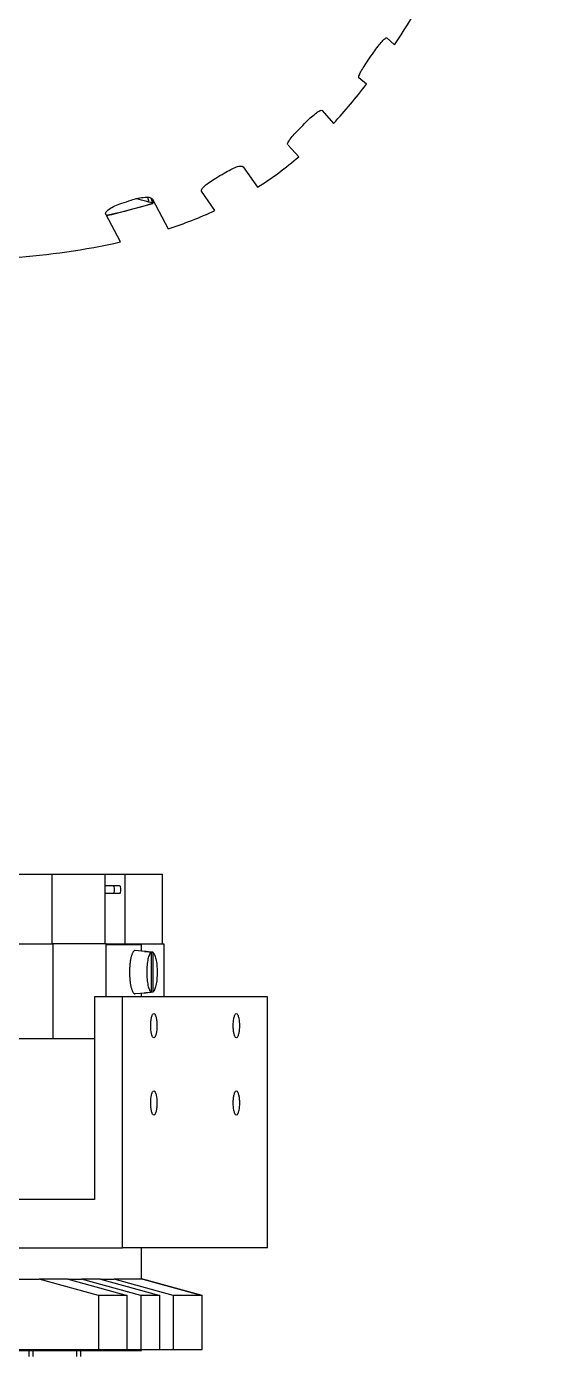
# Model space of a CAD drawing. Header units: millimetres. Extents: x 0 to 841, y 0 to 594.
# Drawn here: x 107.3 to 134, y 225.7 to 294.2 of the extents above; entities that cross this region are included whole.
import ezdxf

# ---------------------------------------------------------------- set-up
doc = ezdxf.new("R2010")
doc.units = ezdxf.units.MM
doc.header["$LTSCALE"] = 46.255
doc.layers.get('0').update_dxf_attribs({"linetype": 'CONTINUOUS'})
doc.layers.add('AXIS', color=7, linetype='CONTINUOUS')

msp = doc.modelspace()

# ---------------------------------------------------------------- linework, layer by layer
at = {"color": 7, "linetype": 'CONTINUOUS'}
for p, q in [((125.957, 293.659), (126.365, 293.304)), ((124.908, 291.259), (124.515, 291.6)), ((122.611, 289.9), (123.208, 289.237)), ((121.405, 287.503), (120.853, 288.116)), ((118.531, 286.995), (119.278, 285.929)), ((113.577, 285.412), (113.652, 285.166)), ((113.751, 285.376), (113.83, 285.124)), ((113.864, 285.103), (113.786, 285.351)), ((113.83, 285.319), (114.649, 283.779)), ((117.069, 284.725), (116.373, 285.719)), ((113.864, 285.103), (113.863, 285.108)), ((112.178, 283.1), (111.417, 284.532)), ((106.709, 250.374), (108.641, 250.374)), ((108.641, 250.374), (111.384, 250.374)), ((108.641, 246.774), (108.641, 250.374)), ((111.384, 250.375), (114.361, 250.375)), ((111.384, 246.774), (111.384, 250.374)), ((112.429, 246.775), (112.429, 250.375)), ((114.361, 246.775), (114.361, 250.375)), ((112.144, 249.775), (111.384, 249.775)), ((112.144, 249.375), (111.384, 249.375)), ((106.648, 246.774), (108.676, 246.774)), ((111.446, 246.774), (108.676, 246.774)), ((108.676, 246.774), (108.676, 241.874)), ((111.446, 246.775), (114.422, 246.775)), ((111.446, 244.037), (111.446, 246.774)), ((113.274, 246.725), (111.446, 246.725)), ((112.394, 246.775), (112.394, 246.725)), ((112.939, 246.43), (112.946, 246.43)), ((113.477, 246.382), (112.946, 246.43)), ((113.274, 246.4), (113.274, 246.725)), ((113.477, 246.382), (113.274, 246.401)), ((113.77, 246.341), (113.432, 246.372)), ((113.47, 246.382), (113.477, 246.382)), ((113.509, 246.365), (113.509, 246.372)), ((113.77, 246.348), (113.509, 246.372)), ((113.509, 246.372), (113.77, 246.348)), ((113.847, 246.341), (113.77, 246.348)), ((113.77, 246.348), (113.847, 246.341)), ((113.77, 246.341), (113.77, 244.27)), ((113.847, 246.341), (113.847, 244.27)), ((113.848, 246.341), (113.847, 246.341)), ((114.422, 246.775), (114.422, 244.037)), ((112.946, 244.181), (112.939, 244.18)), ((113.477, 244.229), (112.946, 244.181)), ((113.274, 244.037), (113.274, 244.21)), ((113.432, 244.239), (113.77, 244.27)), ((113.477, 244.229), (113.47, 244.228)), ((113.77, 244.263), (113.509, 244.239)), ((113.509, 244.239), (113.509, 244.246)), ((113.847, 244.27), (113.77, 244.263)), ((112.288, 244.037), (110.839, 244.037)), ((110.839, 244.037), (110.839, 233.537)), ((119.794, 244.038), (112.288, 244.037)), ((112.288, 231.037), (112.288, 244.037)), ((119.794, 231.038), (119.794, 244.038)), ((106.648, 241.874), (108.676, 241.874)), ((108.676, 241.874), (110.839, 241.874)), ((110.839, 233.537), (105.768, 233.537)), ((105.768, 231.037), (112.288, 231.037)), ((119.794, 231.038), (112.288, 231.037)), ((113.274, 229.425), (113.274, 231.038)), ((106.842, 229.424), (107.98, 229.424)), ((109.468, 229.424), (107.98, 229.424)), ((111.044, 228.574), (107.98, 229.424)), ((109.468, 229.424), (110.167, 229.424)), ((109.468, 229.424), (112.532, 228.574)), ((111.15, 229.425), (110.167, 229.424)), ((113.231, 228.574), (110.167, 229.424)), ((111.15, 229.425), (111.849, 229.425)), ((111.15, 229.425), (114.214, 228.575)), ((113.337, 229.425), (111.849, 229.425)), ((114.913, 228.575), (111.849, 229.425)), ((113.337, 229.425), (116.401, 228.575)), ((116.401, 228.575), (113.337, 229.425)), ((112.532, 228.574), (111.044, 228.574)), ((111.044, 228.574), (111.044, 225.774)), ((112.532, 225.774), (112.532, 228.574)), ((114.214, 228.575), (113.231, 228.574)), ((113.231, 228.574), (113.231, 225.774)), ((114.214, 225.775), (114.214, 228.575)), ((116.401, 228.575), (114.913, 228.575)), ((114.913, 228.575), (114.913, 225.775)), ((116.401, 225.775), (116.401, 228.575)), ((105.768, 225.724), (113.274, 225.725)), ((106.842, 225.774), (111.044, 225.774)), ((107.458, 225.424), (107.458, 225.724)), ((107.652, 225.724), (107.652, 225.424)), ((109.916, 225.425), (109.916, 225.725)), ((110.11, 225.725), (110.11, 225.425)), ((111.044, 225.774), (112.532, 225.774)), ((112.532, 225.774), (113.231, 225.774)), ((113.231, 225.774), (114.214, 225.775)), ((113.274, 225.725), (113.274, 225.774)), ((114.214, 225.775), (114.913, 225.775)), ((114.913, 225.775), (116.401, 225.775))]:
    msp.add_line(p, q, dxfattribs=at)
msp.add_lwpolyline([(111.447, 284.475), (111.725, 284.525), (113.859, 285.094)], dxfattribs=at)
for centre, radius, start, end in [((94.461, 314.113), 37.409, 324.71649, 325.48665), ((106.126, 304.554), 21.858, 314.47874, 315.79136), ((108.981, 302.08), 19.154, 302.51941, 310.44181), ((107.779, 302.521), 18.626, 300.07941, 301.62154), ((104.55, 309.123), 25.226, 287.76714, 288.91913), ((105.197, 313.792), 29.971, 282.02933, 282.3814), ((113.47, 246.309), 0.0741, 79.77502, 84.80613)]:
    msp.add_arc(centre, radius, start, end, dxfattribs=at)
for points, knots in [([(125.286, 292.917), (125.359, 293.023), (125.498, 293.215), (125.69, 293.454), (125.834, 293.6), (125.913, 293.66), (125.949, 293.666), (125.957, 293.659)], [0, 0, 0, 0, 0.377459, 0.697234, 0.911223, 0.969847, 1, 1, 1, 1]), ([(124.515, 291.6), (124.506, 291.608), (124.505, 291.646), (124.536, 291.745), (124.63, 291.934), (124.791, 292.201), (124.924, 292.4), (124.999, 292.505)], [0, 0, 0, 0, 0.032334, 0.094186, 0.310852, 0.627728, 1, 1, 1, 1]), ([(121.794, 289.313), (121.883, 289.405), (122.05, 289.569), (122.3, 289.77), (122.457, 289.884), (122.589, 289.924), (122.611, 289.9)], [0, 0, 0, 0, 0.373889, 0.690317, 0.903948, 1, 1, 1, 1]), ([(120.839, 288.132), (120.816, 288.157), (120.866, 288.287), (120.98, 288.449), (121.185, 288.698), (121.349, 288.868), (121.441, 288.958)], [0, 0, 0, 0, 0.098586, 0.313978, 0.628971, 1, 1, 1, 1]), ([(117.545, 286.66), (117.656, 286.728), (117.864, 286.846), (118.161, 286.973), (118.368, 287.038), (118.508, 287.028), (118.531, 286.995)], [0, 0, 0, 0, 0.363319, 0.672235, 0.887583, 1, 1, 1, 1]), ([(116.373, 285.719), (116.352, 285.749), (116.384, 285.83), (116.45, 285.911), (116.581, 286.042), (116.803, 286.21), (117.004, 286.338), (117.115, 286.403)], [0, 0, 0, 0, 0.104256, 0.196428, 0.317128, 0.630063, 1, 1, 1, 1]), ([(112.729, 285.26), (112.963, 285.34), (113.294, 285.419), (113.666, 285.42), (113.807, 285.363), (113.83, 285.319)], [0, 0, 0, 0, 0.650358, 0.869865, 1, 1, 1, 1]), ([(113.652, 285.166), (113.614, 285.175), (113.4, 285.226), (113.187, 285.283), (113.013, 285.336)], [0, 0, 0, 0, 0.177276, 1, 1, 1, 1]), ([(111.417, 284.532), (111.398, 284.568), (111.427, 284.653), (111.506, 284.732), (111.652, 284.846), (111.902, 284.975), (112.124, 285.061), (112.247, 285.1)], [0, 0, 0, 0, 0.114281, 0.205919, 0.324975, 0.634103, 1, 1, 1, 1]), ([(113.83, 285.124), (113.82, 285.126), (113.761, 285.141), (113.701, 285.155), (113.652, 285.166)], [0, 0, 0, 0, 0.169921, 1, 1, 1, 1]), ([(113.861, 285.108), (113.86, 285.109), (113.851, 285.117), (113.839, 285.121), (113.83, 285.124)], [0, 0, 0, 0, 0.175078, 1, 1, 1, 1]), ([(113.859, 285.094), (113.861, 285.095), (113.864, 285.097), (113.864, 285.101), (113.864, 285.103)], [0, 0, 0, 0, 0.515665, 1, 1, 1, 1]), ([(111.806, 249.775), (111.815, 249.775), (111.833, 249.754), (111.852, 249.687), (111.863, 249.575), (111.852, 249.463), (111.833, 249.397), (111.815, 249.375), (111.806, 249.375)], [0, 0, 0, 0, 0.058448, 0.167252, 0.500003, 0.832752, 0.941553, 1, 1, 1, 1]), ([(112.144, 249.375), (112.153, 249.375), (112.171, 249.397), (112.19, 249.463), (112.201, 249.575), (112.19, 249.687), (112.171, 249.754), (112.153, 249.775), (112.144, 249.775)], [0, 0, 0, 0, 0.058452, 0.167229, 0.499997, 0.832767, 0.941546, 1, 1, 1, 1]), ([(112.939, 246.43), (112.929, 246.43), (112.909, 246.426), (112.88, 246.409), (112.852, 246.381), (112.826, 246.343), (112.8, 246.295), (112.766, 246.215), (112.729, 246.092), (112.694, 245.923), (112.668, 245.731), (112.652, 245.522), (112.646, 245.305), (112.652, 245.088), (112.668, 244.88), (112.694, 244.687), (112.729, 244.518), (112.766, 244.396), (112.8, 244.315), (112.826, 244.268), (112.852, 244.23), (112.88, 244.202), (112.909, 244.184), (112.929, 244.18), (112.939, 244.18)], [0, 0, 0, 0, 0.011999, 0.02546, 0.041394, 0.060358, 0.082588, 0.108128, 0.168733, 0.240732, 0.321847, 0.409301, 0.5, 0.590699, 0.678153, 0.759268, 0.831267, 0.891872, 0.917412, 0.939642, 0.958606, 0.97454, 0.988001, 1, 1, 1, 1]), ([(113.432, 246.372), (113.435, 246.373), (113.447, 246.379), (113.461, 246.382), (113.47, 246.382)], [0, 0, 0, 0, 0.26448, 1, 1, 1, 1]), ([(113.477, 246.382), (113.48, 246.382), (113.491, 246.38), (113.502, 246.376), (113.509, 246.372)], [0, 0, 0, 0, 0.240721, 1, 1, 1, 1]), ([(113.509, 246.372), (113.507, 246.373), (113.499, 246.377), (113.49, 246.38), (113.484, 246.381)], [0, 0, 0, 0, 0.261106, 1, 1, 1, 1]), ([(113.77, 246.341), (113.751, 246.33), (113.726, 246.305), (113.699, 246.263), (113.668, 246.204), (113.634, 246.113), (113.601, 245.984), (113.573, 245.834), (113.546, 245.606), (113.532, 245.305), (113.546, 245.005), (113.573, 244.777), (113.601, 244.627), (113.634, 244.498), (113.668, 244.406), (113.699, 244.348), (113.726, 244.306), (113.751, 244.28), (113.77, 244.27)], [0, 0, 0, 0, 0.029355, 0.047949, 0.069358, 0.120589, 0.182384, 0.253292, 0.331393, 0.5, 0.668607, 0.746708, 0.817616, 0.879411, 0.930642, 0.952051, 0.970645, 1, 1, 1, 1]), ([(113.847, 246.341), (113.866, 246.33), (113.891, 246.305), (113.918, 246.263), (113.949, 246.204), (113.983, 246.113), (114.016, 245.984), (114.044, 245.834), (114.072, 245.606), (114.085, 245.305), (114.072, 245.005), (114.044, 244.777), (114.016, 244.627), (113.983, 244.498), (113.949, 244.406), (113.918, 244.348), (113.891, 244.306), (113.866, 244.28), (113.847, 244.27)], [0, 0, 0, 0, 0.029355, 0.047949, 0.069358, 0.120589, 0.182384, 0.253292, 0.331393, 0.5, 0.668607, 0.746708, 0.817616, 0.879411, 0.930642, 0.952051, 0.970645, 1, 1, 1, 1]), ([(113.47, 244.228), (113.467, 244.228), (113.454, 244.229), (113.441, 244.234), (113.432, 244.239)], [0, 0, 0, 0, 0.241136, 1, 1, 1, 1]), ([(113.509, 244.239), (113.507, 244.237), (113.496, 244.232), (113.485, 244.229), (113.477, 244.229)], [0, 0, 0, 0, 0.263004, 1, 1, 1, 1])]:
    msp.add_open_spline(points, degree=3, knots=knots, dxfattribs=at)
for points in [[(123.208, 289.237), (123.807, 289.882), (124.372, 290.56), (124.908, 291.259)], [(111.623, 284.518), (112.377, 284.683), (113.125, 284.878), (113.861, 285.108)], [(114.649, 283.779), (115.472, 284.049), (116.283, 284.362), (117.069, 284.725)], [(106.59, 282.279), (108.466, 282.435), (110.342, 282.684), (112.178, 283.1)]]:
    msp.add_open_spline(points, degree=3, dxfattribs=at)
at = {"layer": 'AXIS', "color": 7, "linetype": 'CONTINUOUS'}
for points, knots in [([(126.365, 293.304), (127.268, 294.662), (128.928, 297.476), (131.03, 301.898), (132.779, 306.471), (133.659, 309.617), (134.019, 311.207)], [0, 0, 0, 0, 0.249964, 0.500044, 0.750061, 1, 1, 1, 1]), ([(113.744, 242.537), (113.744, 242.617), (113.749, 242.733), (113.769, 242.881), (113.788, 242.974), (113.813, 243.053), (113.841, 243.118), (113.879, 243.162), (113.905, 243.162)], [0, 0, 0, 0, 0.357948, 0.52093, 0.665623, 0.787423, 0.88333, 1, 1, 1, 1]), ([(113.905, 243.162), (113.931, 243.162), (113.97, 243.118), (113.998, 243.053), (114.023, 242.974), (114.042, 242.881), (114.062, 242.734), (114.067, 242.617), (114.067, 242.537)], [0, 0, 0, 0, 0.11667, 0.212576, 0.334376, 0.479068, 0.64205, 1, 1, 1, 1]), ([(118.014, 242.538), (118.014, 242.617), (118.02, 242.734), (118.04, 242.881), (118.059, 242.975), (118.083, 243.053), (118.112, 243.119), (118.15, 243.163), (118.176, 243.163)], [0, 0, 0, 0, 0.357948, 0.52093, 0.665623, 0.787423, 0.88333, 1, 1, 1, 1]), ([(118.176, 243.163), (118.202, 243.163), (118.24, 243.119), (118.269, 243.053), (118.293, 242.975), (118.312, 242.881), (118.332, 242.734), (118.338, 242.617), (118.338, 242.538)], [0, 0, 0, 0, 0.11667, 0.212576, 0.334376, 0.479068, 0.64205, 1, 1, 1, 1]), ([(113.905, 241.912), (113.879, 241.912), (113.841, 241.956), (113.813, 242.022), (113.788, 242.1), (113.769, 242.194), (113.749, 242.341), (113.744, 242.458), (113.744, 242.537)], [0, 0, 0, 0, 0.11667, 0.212576, 0.334376, 0.479068, 0.64205, 1, 1, 1, 1]), ([(114.067, 242.537), (114.067, 242.458), (114.062, 242.341), (114.042, 242.194), (114.023, 242.1), (113.998, 242.022), (113.97, 241.956), (113.931, 241.912), (113.905, 241.912)], [0, 0, 0, 0, 0.357948, 0.52093, 0.665623, 0.787423, 0.88333, 1, 1, 1, 1]), ([(118.176, 241.913), (118.15, 241.913), (118.112, 241.957), (118.083, 242.022), (118.059, 242.101), (118.04, 242.194), (118.02, 242.341), (118.014, 242.458), (118.014, 242.538)], [0, 0, 0, 0, 0.11667, 0.212576, 0.334376, 0.479068, 0.64205, 1, 1, 1, 1]), ([(118.338, 242.538), (118.338, 242.458), (118.332, 242.342), (118.312, 242.194), (118.293, 242.101), (118.269, 242.022), (118.24, 241.957), (118.202, 241.913), (118.176, 241.913)], [0, 0, 0, 0, 0.357948, 0.52093, 0.665623, 0.787423, 0.88333, 1, 1, 1, 1]), ([(113.744, 238.537), (113.744, 238.617), (113.749, 238.733), (113.769, 238.881), (113.788, 238.974), (113.813, 239.053), (113.841, 239.118), (113.879, 239.162), (113.905, 239.162)], [0, 0, 0, 0, 0.357948, 0.52093, 0.665623, 0.787423, 0.88333, 1, 1, 1, 1]), ([(113.905, 239.162), (113.931, 239.162), (113.97, 239.118), (113.998, 239.053), (114.023, 238.974), (114.042, 238.881), (114.062, 238.734), (114.067, 238.617), (114.067, 238.537)], [0, 0, 0, 0, 0.11667, 0.212576, 0.334376, 0.479068, 0.64205, 1, 1, 1, 1]), ([(118.014, 238.538), (118.014, 238.617), (118.02, 238.734), (118.04, 238.881), (118.059, 238.975), (118.083, 239.053), (118.112, 239.119), (118.15, 239.163), (118.176, 239.163)], [0, 0, 0, 0, 0.357948, 0.52093, 0.665623, 0.787423, 0.88333, 1, 1, 1, 1]), ([(118.176, 239.163), (118.202, 239.163), (118.24, 239.119), (118.269, 239.053), (118.293, 238.975), (118.312, 238.881), (118.332, 238.734), (118.338, 238.617), (118.338, 238.538)], [0, 0, 0, 0, 0.11667, 0.212576, 0.334376, 0.479068, 0.64205, 1, 1, 1, 1]), ([(113.905, 237.912), (113.879, 237.912), (113.841, 237.956), (113.813, 238.022), (113.788, 238.1), (113.769, 238.194), (113.749, 238.341), (113.744, 238.458), (113.744, 238.537)], [0, 0, 0, 0, 0.11667, 0.212576, 0.334376, 0.479068, 0.64205, 1, 1, 1, 1]), ([(114.067, 238.537), (114.067, 238.458), (114.062, 238.341), (114.042, 238.194), (114.023, 238.1), (113.998, 238.022), (113.97, 237.956), (113.931, 237.912), (113.905, 237.912)], [0, 0, 0, 0, 0.357948, 0.52093, 0.665623, 0.787423, 0.88333, 1, 1, 1, 1]), ([(118.176, 237.913), (118.15, 237.913), (118.112, 237.957), (118.083, 238.022), (118.059, 238.101), (118.04, 238.194), (118.02, 238.341), (118.014, 238.458), (118.014, 238.538)], [0, 0, 0, 0, 0.11667, 0.212576, 0.334376, 0.479068, 0.64205, 1, 1, 1, 1]), ([(118.338, 238.538), (118.338, 238.458), (118.332, 238.342), (118.312, 238.194), (118.293, 238.101), (118.269, 238.022), (118.24, 237.957), (118.202, 237.913), (118.176, 237.913)], [0, 0, 0, 0, 0.357948, 0.52093, 0.665623, 0.787423, 0.88333, 1, 1, 1, 1])]:
    msp.add_open_spline(points, degree=3, knots=knots, dxfattribs=at)

doc.saveas('drawing.dxf')
